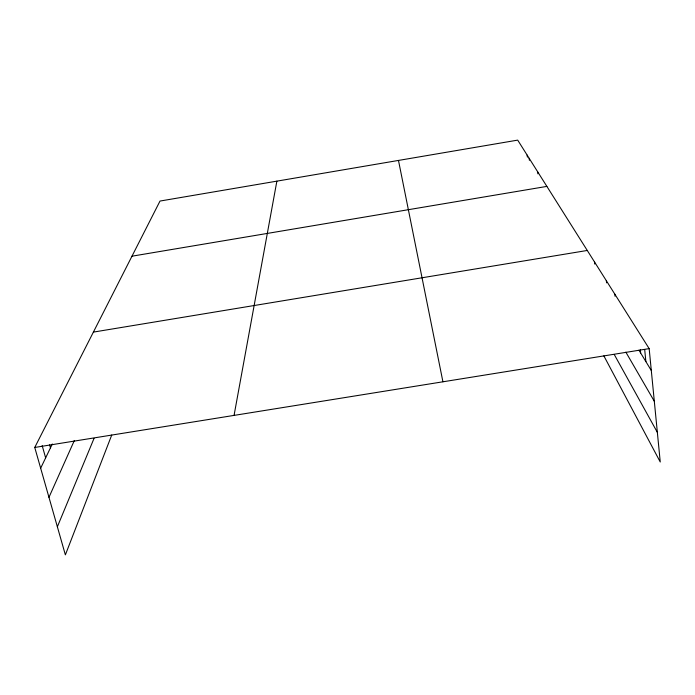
<?xml version="1.0" encoding="UTF-8"?>
<svg xmlns="http://www.w3.org/2000/svg" width="695" height="695" viewBox="0 0 695 695"><rect width="100%" height="100%" fill="white"/><g stroke="black" fill="none" stroke-linecap="round" stroke-linejoin="round"><path stroke-width="1.04" d="M234.059 415.393L276.871 181.143M111.739 435.027L65.373 554.879L34.75 447.458L160.006 201.055L517.697 140.121L649.165 348.621L660.25 461.993L603.859 355.866M57.364 526.775L94.06 438.337M48.963 497.316L74.304 440.604M40.666 468.195L52.316 443.992M131.972 256.194L546.869 186.399M93.382 332.106L587.275 250.461M34.75 447.458L649.165 348.621M638.966 350.219L651.311 370.522M625.865 352.156L654.316 401.258M614.337 354.65L657.348 432.351M42.169 445.591L45.644 457.857M49.606 444.835L50.457 447.867M398.478 160.432L442.923 381.79M527.131 155.098L527.392 157.113M529.147 158.278L529.399 160.319M537.617 171.717L537.878 173.837M594.564 262.032L594.798 264.1M606.344 280.711L606.579 282.856M614.814 294.141L615.04 296.226M644.708 349.741L645.89 361.608M640.33 349.802L640.651 352.99"/></g></svg>
